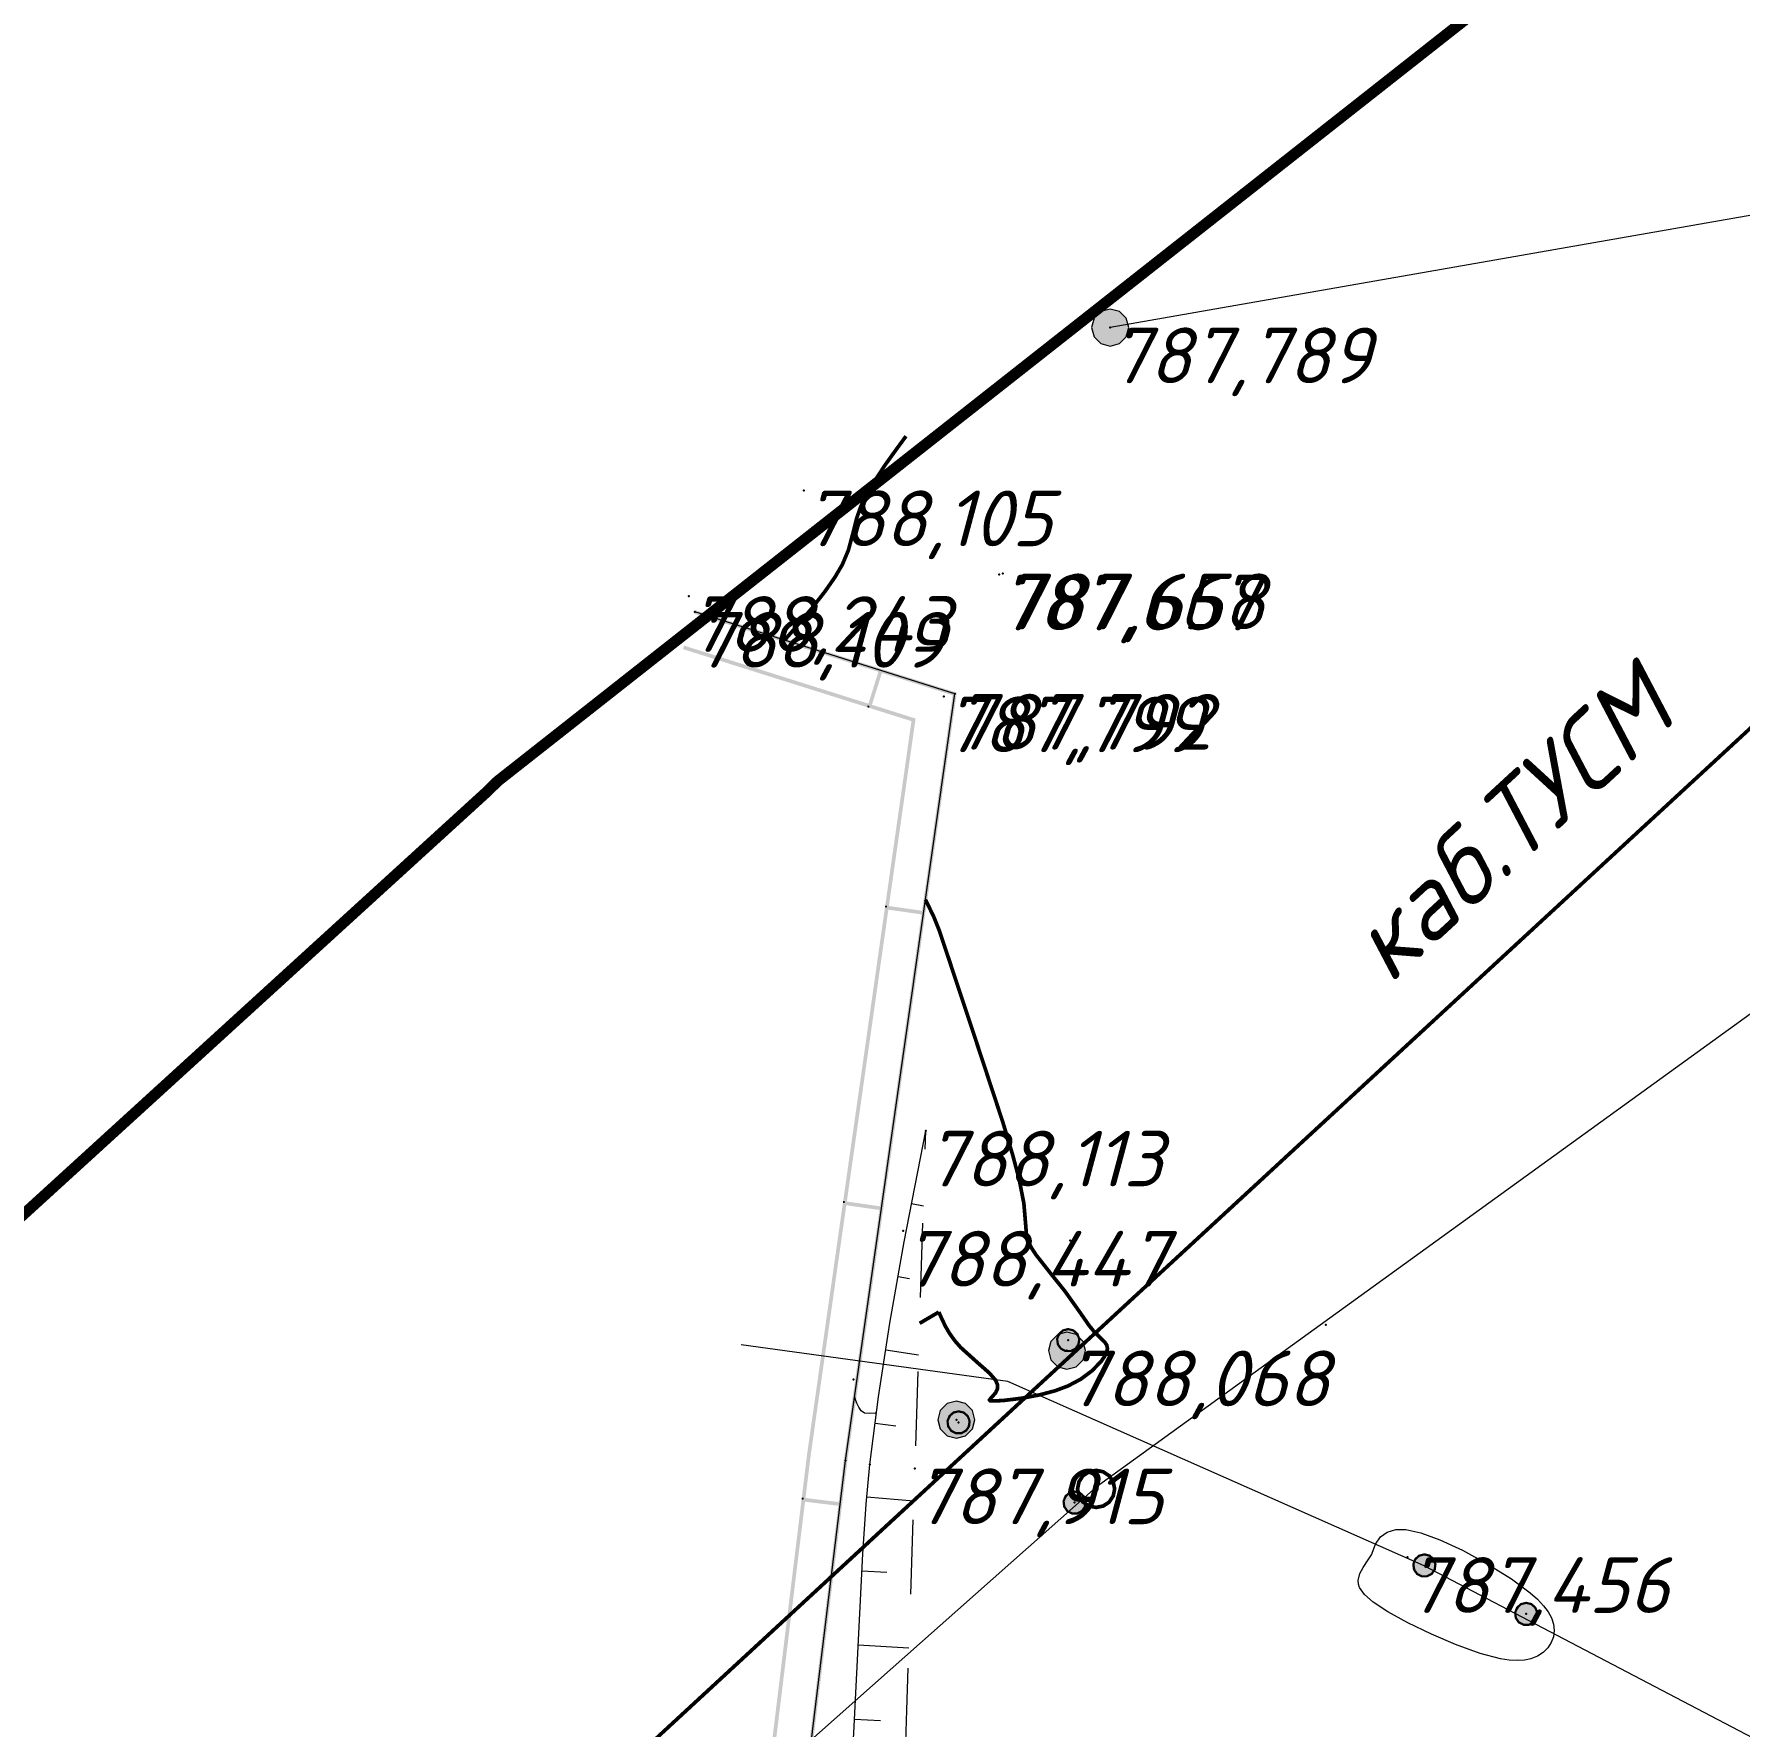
# Model space of a CAD drawing. Header units: metres. Extents: x 629572 to 645168, y 4785785 to 4790166.
# Drawn here: x 633729.04 to 633775.02, y 4788436.6 to 4788482.24 of the extents above; entities that cross this region are included whole.
import ezdxf

# ---------------------------------------------------------------- set-up
doc = ezdxf.new("R2010")
doc.units = ezdxf.units.M
for name, pattern in [('Сплошная', [0]), ('Сплошная_0_50', [0]), ('Штриховая 2', [4, 2, -2])]:
    doc.linetypes.add(name, pattern=pattern)
doc.layers.get('0').update_dxf_attribs({"linetype": 'CONTINUOUS'})
for name, color, linetype in [('Горизонтали', 7, 'CONTINUOUS'), ('Здания и строения', 7, 'CONTINUOUS'), ('каб.TNS+', 7, 'CONTINUOUS'), ('каб.ТУСМ', 7, 'CONTINUOUS'), ('красная линия', 7, 'CONTINUOUS'), ('Нурсултан', 7, 'CONTINUOUS'), ('Ограды каменные и жб (H более 1м) - по краю', 7, 'CONTINUOUS'), ('Оттяжки для опор', 7, 'CONTINUOUS'), ('Столбы железобетонные', 7, 'CONTINUOUS'), ('Столбы металлические', 7, 'CONTINUOUS'), ('тест', 7, 'CONTINUOUS')]:
    doc.layers.add(name, color=color, linetype=linetype)
doc.layers.add('ЛЭП в.напряж.', color=10, linetype='SIL_KAB_VYSVOLT', lineweight=13)
doc.layers.add('ЛЭП н.напряж.', color=10, linetype='SIL_KAB_NIZVOLT', lineweight=13)
doc.styles.add('ISOCPEUR', font='isocpeui.ttf')
doc.styles.get("Standard").update_dxf_attribs({"font": 'isocpeui.ttf'})
doc.linetypes.add('SIL_KAB_NIZVOLT', pattern='A,1,["<",Standard,S=1.6,R=0,X=-1,Y=-0.8],6,0,1,[">",Standard,S=1.6,R=0,X=-0.8,Y=-0.8],-2,8,-2', length=20)
doc.linetypes.add('SIL_KAB_VYSVOLT', pattern='A,1.5,["<<",Standard,S=1.6,R=0,X=-1.5,Y=-0.8],5,0,1.5,[">>",Standard,S=1.6,R=0,X=-2.14,Y=-0.8],-2,8,-2', length=20)
doc.linetypes.add('TELEFON', pattern='A,8,["o",Standard,S=1,R=0,X=-4.33,Y=-0.34],-2', length=10)

# ---------------------------------------------------------------- blocks, each defined once
blk = doc.blocks.new('22 - 107.1.1 столбы метал d-1.0')
blk.add_hatch(color=7).paths.add_polyline_path([(0, 0.5), (-0.25, 0.433), (-0.433, 0.25), (-0.5, 0), (-0.433, -0.25), (-0.25, -0.433), (0, -0.5), (0.25, -0.433), (0.433, -0.25), (0.5, 0), (0.433, 0.25), (0.25, 0.433), (0, 0.5)])
at = {"color": 7, "linetype": 'Continuous', "lineweight": 0, "flags": 128}
blk.add_lwpolyline([(0, 0.5), (-0.25, 0.433), (-0.433, 0.25), (-0.5, 0), (-0.433, -0.25), (-0.25, -0.433), (0, -0.5), (0.25, -0.433), (0.433, -0.25), (0.5, 0), (0.433, 0.25), (0.25, 0.433), (0, 0.5)], close=True, dxfattribs=at)
at = {"color": 7, "style": 'ISOCPEUR', "flags": 1}
for tag in ['Отметка(высота) верхнего провода', 'Отметка(высота) нижнего провода', 'X', 'Высота', 'Отметка', 'Имя объекта CREDO-III', 'Код объекта CREDO-III', 'Номер', 'Y']:
    blk.add_attdef(tag, (0, 0), '', height=2.5, dxfattribs=at)
blk = doc.blocks.new('20 - 106.1.1 столбы дерев d-0.6')
at = {"true_color": 0xffffff}
blk.add_hatch(color=7, dxfattribs=at).paths.add_polyline_path([(0.295, 0.052), (0.193, 0.23), (0, 0.3), (0, 0.3), (-0.193, 0.23), (-0.295, 0.052), (-0.26, -0.15), (-0.103, -0.282), (0.103, -0.282), (0.26, -0.15)])
at = {"color": 7, "linetype": 'Continuous', "lineweight": 0, "const_width": 0.06, "flags": 128}
blk.add_lwpolyline([(0, 0.3), (0.139, 0.266), (0.247, 0.17), (0.298, 0.036), (0.281, -0.106), (0.199, -0.225), (0.072, -0.291), (-0.072, -0.291), (-0.199, -0.225), (-0.281, -0.106), (-0.298, 0.036), (-0.247, 0.17), (-0.139, 0.266), (0, 0.3)], close=True, dxfattribs=at)
at = {"color": 7, "linetype": 'Continuous', "lineweight": 0, "true_color": 0xffffff, "flags": 128}
blk.add_lwpolyline([(0, 0.3), (-0.193, 0.23), (-0.295, 0.052), (-0.26, -0.15), (-0.103, -0.282), (0.103, -0.282), (0.26, -0.15), (0.295, 0.052), (0.193, 0.23), (0, 0.3)], close=True, dxfattribs=at)
at = {"color": 7, "style": 'ISOCPEUR', "flags": 1}
for tag in ['X', 'Высота', 'Отметка', 'Имя объекта CREDO-III', 'Код объекта CREDO-III', 'Номер', 'Y']:
    blk.add_attdef(tag, (0, 0), '', height=2.5, dxfattribs=at)
blk = doc.blocks.new('26 - 108.1.1 опоры  жб d-1.0')
blk.add_hatch(color=7).paths.add_polyline_path([(0, 0.05), (-0.05, 0), (0, -0.05), (0.05, 0)])
at = {"color": 7, "linetype": 'Continuous', "lineweight": 0, "const_width": 0.1, "flags": 128}
blk.add_lwpolyline([(0, 0.5), (0.191, 0.462), (0.354, 0.354), (0.462, 0.191), (0.5, 0), (0.462, -0.191), (0.354, -0.354), (0.191, -0.462), (0, -0.5), (-0.191, -0.462), (-0.354, -0.354), (-0.462, -0.191), (-0.5, 0), (-0.462, 0.191), (-0.354, 0.354), (-0.191, 0.462), (0, 0.5)], close=True, dxfattribs=at)
at = {"color": 7, "linetype": 'Continuous', "lineweight": 0, "true_color": 0xffffff, "flags": 128}
blk.add_lwpolyline([(0, 0.5), (-0.25, 0.433), (-0.433, 0.25), (-0.5, 0), (-0.433, -0.25), (-0.25, -0.433), (0, -0.5), (0.25, -0.433), (0.433, -0.25), (0.5, 0), (0.433, 0.25), (0.25, 0.433), (0, 0.5)], close=True, dxfattribs=at)
at = {"color": 7, "linetype": 'Continuous', "lineweight": 0, "flags": 128}
for points in [[(0, 0.05), (-0.05, 0), (0, -0.05), (0.05, 0), (0, 0.05)], [(0, 0.05), (0.043, 0.025), (0.043, -0.025), (0, -0.05), (-0.043, -0.025), (-0.043, 0.025), (0, 0.05)]]:
    blk.add_lwpolyline(points, close=True, dxfattribs=at)
at = {"color": 7, "style": 'ISOCPEUR', "flags": 1}
for tag in ['Отметка(высота) верхнего провода', 'Отметка(высота) нижнего провода', 'X', 'Высота', 'Отметка', 'Имя объекта CREDO-III', 'Код объекта CREDO-III', 'Номер', 'Y']:
    blk.add_attdef(tag, (0, 0), '', height=2.5, dxfattribs=at)

msp = doc.modelspace()

# ---------------------------------------------------------------- hatches: boundary and pattern name
at = {"layer": 'Ограды каменные и жб (H более 1м) - по краю'}
for points in [[(633749.813, 4788465.775), (633747.089, 4788466.634), (633746.862, 4788466.706), (633746.86, 4788466.698), (633746.832, 4788466.61), (633747.059, 4788466.539), (633749.783, 4788465.68), (633751.8, 4788465.044), (633751.83, 4788465.139)], [(633749.512, 4788464.822), (633746.788, 4788465.68), (633746.561, 4788465.752), (633746.559, 4788465.744), (633746.531, 4788465.657), (633746.758, 4788465.585), (633749.482, 4788464.726), (633751.499, 4788464.09), (633751.529, 4788464.186)], [(633751.895, 4788465.014), (633753.801, 4788464.413), (633753.674, 4788463.526), (633753.272, 4788460.698), (633752.974, 4788458.604), (633753.073, 4788458.59), (633753.371, 4788460.684), (633753.773, 4788463.512), (633753.906, 4788464.441), (633753.911, 4788464.483), (633753.871, 4788464.496), (633751.878, 4788465.124), (633751.862, 4788465.077), (633751.878, 4788465.124), (633751.83, 4788465.139), (633751.815, 4788465.092), (633751.514, 4788464.138), (633751.562, 4788464.123), (633751.547, 4788464.075), (633752.691, 4788463.714), (633752.684, 4788463.667), (633752.282, 4788460.839), (633751.983, 4788458.745), (633752.082, 4788458.731), (633752.381, 4788460.825), (633752.783, 4788463.653), (633752.802, 4788463.784), (633752.797, 4788463.781), (633752.788, 4788463.775), (633752.738, 4788463.744), (633752.781, 4788463.771), (633752.802, 4788463.784), (633751.624, 4788464.156)], [(633751.514, 4788464.138), (633751.499, 4788464.09), (633751.547, 4788464.075), (633751.562, 4788464.123)], [(633752.236, 4788452.715), (633752.639, 4788455.542), (633753.065, 4788458.541), (633753.073, 4788458.59), (633753.023, 4788458.597), (633752.033, 4788458.738), (633752.026, 4788458.689), (633751.976, 4788458.696), (633751.55, 4788455.697), (633751.147, 4788452.87), (633750.849, 4788450.776), (633750.948, 4788450.762), (633751.246, 4788452.856), (633751.649, 4788455.683), (633752.068, 4788458.632), (633752.959, 4788458.505), (633752.54, 4788455.556), (633752.137, 4788452.729), (633751.839, 4788450.635), (633751.938, 4788450.621)], [(633752.033, 4788458.738), (633751.983, 4788458.745), (633751.976, 4788458.696), (633752.026, 4788458.689)], [(633751.101, 4788444.745), (633751.504, 4788447.572), (633751.931, 4788450.571), (633751.938, 4788450.621), (633751.888, 4788450.628), (633750.898, 4788450.769), (633750.891, 4788450.719), (633750.842, 4788450.726), (633750.415, 4788447.727), (633750.012, 4788444.9), (633749.874, 4788443.932), (633749.873, 4788443.922), (633749.872, 4788443.911), (633749.734, 4788442.782), (633749.833, 4788442.77), (633749.971, 4788443.899), (633749.972, 4788443.908), (633749.973, 4788443.918), (633750.111, 4788444.886), (633750.514, 4788447.713), (633750.934, 4788450.663), (633751.825, 4788450.536), (633751.405, 4788447.586), (633751.002, 4788444.759), (633750.864, 4788443.791), (633750.864, 4788443.791), (633750.864, 4788443.79), (633750.727, 4788442.661), (633750.826, 4788442.649), (633750.964, 4788443.777)], [(633750.898, 4788450.769), (633750.849, 4788450.776), (633750.842, 4788450.726), (633750.891, 4788450.719)], [(633750.108, 4788436.758), (633750.454, 4788439.593), (633750.82, 4788442.599), (633750.77, 4788442.605), (633750.82, 4788442.599), (633750.826, 4788442.649), (633750.776, 4788442.655), (633749.784, 4788442.776), (633749.778, 4788442.726), (633749.728, 4788442.732), (633749.362, 4788439.726), (633749.016, 4788436.891), (633748.76, 4788434.791), (633748.86, 4788434.779), (633749.116, 4788436.879), (633749.461, 4788439.714), (633749.821, 4788442.671), (633750.715, 4788442.562), (633750.354, 4788439.605), (633750.009, 4788436.77), (633749.753, 4788434.67), (633749.852, 4788434.658)], [(633749.784, 4788442.776), (633749.734, 4788442.782), (633749.728, 4788442.732), (633749.778, 4788442.726)]]:
    msp.add_hatch(color=7, dxfattribs=at).paths.add_polyline_path(points)

# ---------------------------------------------------------------- linework, layer by layer
at = {"layer": 'Горизонтали', "color": 34, "linetype": 'Сплошная', "lineweight": 0, "const_width": 0.1, "elevation": 788, "flags": 128}
for points in [[(633749.268, 4788465.895), (633749.583, 4788466.259), (633750.02, 4788466.777), (633750.361, 4788467.213), (633750.631, 4788467.601), (633750.826, 4788467.934), (633750.99, 4788468.324), (633751.121, 4788468.815), (633751.219, 4788469.202), (633751.325, 4788469.501), (633751.452, 4788469.771), (633751.625, 4788470.077), (633751.987, 4788470.631), (633752.297, 4788471.062), (633752.297, 4788471.062), (633752.421, 4788471.231), (633752.471, 4788471.299), (633752.535, 4788471.386), (633752.544, 4788471.398)], [(633753.428, 4788447.784), (633753.498, 4788447.626), (633753.606, 4788447.398), (633753.724, 4788447.198), (633753.861, 4788447.008), (633754.015, 4788446.832), (633754.462, 4788446.429), (633754.792, 4788446.139), (633754.955, 4788445.951), (633755.007, 4788445.832), (633755.009, 4788445.718), (633754.961, 4788445.61), (633754.859, 4788445.492), (633754.842, 4788445.476), (633754.795, 4788445.415), (633754.821, 4788445.388), (633755.148, 4788445.397), (633755.664, 4788445.46), (633756.142, 4788445.55), (633756.56, 4788445.661), (633756.911, 4788445.792), (633757.255, 4788445.975), (633757.561, 4788446.203), (633757.809, 4788446.461), (633757.897, 4788446.588), (633757.953, 4788446.703), (633757.974, 4788446.803), (633757.957, 4788446.89), (633757.903, 4788446.972), (633757.79, 4788447.081), (633757.624, 4788447.243), (633757.471, 4788447.432), (633757.249, 4788447.753), (633756.822, 4788448.354), (633756.488, 4788448.768), (633756.056, 4788449.316), (633755.93, 4788449.506), (633755.848, 4788449.665), (633755.791, 4788449.858), (633755.77, 4788450.129), (633755.721, 4788450.713), (633755.592, 4788451.369), (633755.415, 4788452.035), (633755.153, 4788452.905), (633754.319, 4788455.435), (633754.158, 4788455.914), (633753.705, 4788457.281), (633753.437, 4788458.078), (633753.289, 4788458.446), (633753.125, 4788458.786), (633753.066, 4788458.9)], [(633752.91, 4788447.48), (633752.996, 4788447.531), (633753.342, 4788447.733), (633753.428, 4788447.784)]]:
    msp.add_lwpolyline(points, dxfattribs=at)
at = {"layer": 'Горизонтали', "color": 34, "linetype": 'Сплошная', "lineweight": 0, "true_color": 0xa55200, "elevation": 788.5, "flags": 128}
msp.add_lwpolyline([(633751.744, 4788445.056), (633751.714, 4788445.055), (633751.555, 4788445.05), (633751.425, 4788445.062), (633751.334, 4788445.122), (633751.271, 4788445.217), (633751.221, 4788445.329), (633751.185, 4788445.425), (633751.166, 4788445.478), (633751.16, 4788445.496), (633751.159, 4788445.498), (633751.158, 4788445.5), (633751.158, 4788445.501)], dxfattribs=at)
at = {"layer": 'Горизонтали', "color": 34, "linetype": 'Сплошная', "lineweight": 0, "true_color": 0xa55200, "elevation": 787.5, "flags": 128}
msp.add_lwpolyline([(633769.388, 4788438.436), (633769.214, 4788438.401), (633769.019, 4788438.39), (633768.804, 4788438.401), (633768.567, 4788438.436), (633768.022, 4788438.577), (633767.358, 4788438.818), (633766.707, 4788439.098), (633766.075, 4788439.405), (633765.537, 4788439.702), (633765.14, 4788439.964), (633764.906, 4788440.17), (633764.772, 4788440.361), (633764.741, 4788440.452), (633764.732, 4788440.543), (633764.78, 4788440.738), (633764.866, 4788440.901), (633765.005, 4788441.103), (633765.096, 4788441.236), (633765.138, 4788441.357), (633765.197, 4788441.528), (633765.333, 4788441.72), (633765.517, 4788441.851), (633765.745, 4788441.917), (633766.014, 4788441.919), (633766.422, 4788441.831), (633766.936, 4788441.643), (633767.544, 4788441.361), (633768.21, 4788441), (633768.868, 4788440.593), (633769.372, 4788440.218), (633769.568, 4788440.04), (633769.729, 4788439.868), (633769.853, 4788439.702), (633769.941, 4788439.542), (633769.999, 4788439.371), (633770.018, 4788439.199), (633769.998, 4788439.031), (633769.94, 4788438.872), (633769.845, 4788438.727), (633769.718, 4788438.603), (633769.564, 4788438.505), (633769.388, 4788438.436)], close=True, dxfattribs=at)
at = {"layer": 'Здания и строения', "color": 8, "linetype": 'Сплошная', "lineweight": 0, "flags": 128}
msp.add_lwpolyline([(633601.503, 4788430.723), (633637.304, 4788424.563), (633670.148, 4788418.786), (633713.293, 4788411.308), (633720.239, 4788410.04), (633731.429, 4788408.219), (633740.761, 4788413.292), (633747.162, 4788417.01), (633747.507, 4788417.382), (633749.475, 4788431.975), (633750.914, 4788443.784), (633753.856, 4788464.448), (633746.847, 4788466.658)], dxfattribs=at)
at = {"layer": 'каб.TNS+', "color": 3, "linetype": 'TELEFON', "lineweight": 13, "true_color": 0x00e600, "const_width": 0.1, "flags": 128}
msp.add_lwpolyline([(633325.433, 4788466.741), (633380.487, 4788456.564), (633423.801, 4788452.464), (633424.153, 4788452.59), (633456.969, 4788445.396), (633511.424, 4788436.394), (633703.73, 4788397.439), (633779.888, 4788467.756), (633812.644, 4788488.8), (633827.051, 4788511.652), (633846.056, 4788514.821), (633881.163, 4788540.358)], dxfattribs=at)
at = {"layer": 'красная линия', "color": 1, "linetype": 'Сплошная_0_50', "lineweight": 0, "true_color": 0xff0000, "const_width": 0.3, "elevation": 794.579, "flags": 128}
msp.add_lwpolyline([(635401.641, 4788148.595), (634957.655, 4788205.711), (634868.946, 4788233.682), (634603.956, 4788290.084), (634469.438, 4788276.801), (634466.442, 4788288.998), (634455.452, 4788300.111), (634423.85, 4788288.187), (634367.861, 4788295.693), (634267.843, 4788409.4), (634475.845, 4788682.207), (634474.555, 4788790.795), (634449.85, 4788818.401), (634024.042, 4788644.6), (633889.34, 4788556.209), (633827.944, 4788529.992), (633792.752, 4788543.316), (633784.34, 4788495.79), (633741.538, 4788462.098), (633741.25, 4788461.815), (633707.246, 4788430.797), (633615.343, 4788446.001), (633603.65, 4788448.117), (633593.847, 4788448.295), (633403.135, 4788458.998), (633383.735, 4788456.919), (632950.737, 4788523.705), (632422.446, 4788608.882), (631759.541, 4788723.01), (631749.061, 4788727.901), (631729.34, 4788731.902), (631702.953, 4788733.892), (631676.149, 4788739.917), (631633.151, 4788748.593), (631552.757, 4788764.604), (631505.748, 4788774.005), (631486.053, 4788777.916), (631418.334, 4788781.792), (630663.641, 4788895.085)], dxfattribs=at)
at = {"layer": 'ЛЭП в.напряж.', "lineweight": 13}
for points in [[(633802.514, 4788475.493), (633757.668, 4788443.066), (633712.989, 4788403.45), (633620.77, 4788418.802), (633585.417, 4788424.408), (633541.461, 4788431.213), (633542.734, 4788426.489), (633551.715, 4788426.506)], [(633955.204, 4788368.431), (633948.287, 4788369.177), (633901.824, 4788378.466), (633861.41, 4788390.946), (633806.686, 4788419.896), (633766.51, 4788440.941), (633755.289, 4788445.915), (633748.098, 4788446.897)]]:
    msp.add_lwpolyline(points, dxfattribs=at)
at = {"layer": 'ЛЭП н.напряж.', "lineweight": 13}
msp.add_lwpolyline([(633835.084, 4788477.356), (633798.602, 4788481.426), (633758.048, 4788474.325)], dxfattribs=at)
at = {"layer": 'Нурсултан', "color": 251, "linetype": 'Сплошная', "lineweight": 0, "flags": 128}
msp.add_lwpolyline([(633740.91, 4788410.422), (633736.934, 4788410.49), (633740.6, 4788412.625), (633741.509, 4788413.139), (633742.736, 4788413.823), (633744.308, 4788414.729), (633747.923, 4788416.881), (633748.278, 4788417.113), (633748.498, 4788417.298), (633748.648, 4788417.488), (633748.723, 4788417.686), (633749.357, 4788421.656), (633750.022, 4788426.036), (633750.492, 4788429.355), (633750.786, 4788431.709), (633750.917, 4788433.066), (633751.032, 4788434.619), (633751.138, 4788436.438), (633751.38, 4788441.268), (633751.471, 4788442.601), (633751.57, 4788443.674), (633751.799, 4788445.499), (633752.107, 4788447.488), (633752.497, 4788449.68), (633753.076, 4788452.67)], dxfattribs=at)
at = {"layer": 'Нурсултан', "color": 251, "linetype": 'Штриховая 2', "lineweight": 0, "flags": 128}
msp.add_lwpolyline([(633740.91, 4788410.422), (633742.349, 4788411.083), (633745.897, 4788412.648), (633747.336, 4788413.302), (633748.59, 4788413.92), (633749.028, 4788414.164), (633749.35, 4788414.371), (633749.793, 4788414.723), (633750.218, 4788415.134), (633750.614, 4788415.595), (633750.971, 4788416.093), (633751.279, 4788416.615), (633751.532, 4788417.149), (633751.725, 4788417.684), (633751.854, 4788418.21), (633751.914, 4788418.65), (633751.97, 4788419.297), (633752.07, 4788421.244), (633752.338, 4788430.535), (633752.566, 4788437.05), (633752.785, 4788443.565), (633753.076, 4788452.67)], dxfattribs=at)
at = {"layer": 'Нурсултан', "color": 251, "linetype": 'Continuous', "lineweight": 0, "flags": 128}
for points in [[(633752.696, 4788450.706), (633753.011, 4788450.647)], [(633752.33, 4788448.74), (633752.639, 4788448.686)], [(633751.996, 4788446.769), (633752.883, 4788446.629)], [(633751.71, 4788444.789), (633752.265, 4788444.719)], [(633751.489, 4788442.802), (633752.756, 4788442.69)], [(633751.357, 4788440.806), (633752.023, 4788440.767)], [(633751.257, 4788438.809), (633752.623, 4788438.731)], [(633751.157, 4788436.811), (633751.856, 4788436.773)]]:
    msp.add_lwpolyline(points, dxfattribs=at)
at = {"layer": 'Нурсултан', "color": 7}
for p in [(633758.048, 4788474.325, 1.112), (633749.785, 4788469.931, 1.428), (633755.052, 4788467.664, 0.99), (633755.156, 4788467.692, 0.981), (633746.69, 4788467.082, 1.566), (633746.847, 4788466.658, 1.432), (633753.559, 4788464.378, 1.122), (633753.856, 4788464.448, 1.115), (633753.076, 4788452.67, 1.436), (633752.467, 4788449.97, 1.77), (633753.756, 4788449.934, 1.366), (633756.97, 4788449.716, 1.288), (633763.857, 4788447.435, 1.036), (633756.916, 4788447.024, 1.355), (633756.882, 4788446.744, 1.391), (633751.126, 4788445.963, 1.77), (633753.901, 4788444.882, 1.296), (633753.961, 4788444.808, 1.298), (633750.914, 4788443.784, 1.886), (633751.57, 4788443.674, 1.893), (633752.785, 4788443.565, 1.238), (633757.668, 4788443.066, 1.164), (633757.089, 4788442.646, 1.254), (633766.067, 4788441.173, 0.779), (633769.263, 4788439.644, 0.777)]:
    msp.add_point(p, dxfattribs=at)
at = {"layer": 'тест', "color": 7}
for p in [(633758.048, 4788474.325, 787.789), (633749.785, 4788469.931, 788.105), (633755.052, 4788467.664, 787.667), (633755.156, 4788467.692, 787.658), (633746.69, 4788467.082, 788.243), (633746.847, 4788466.658, 788.109), (633753.856, 4788464.448, 787.792), (633753.076, 4788452.67, 788.113), (633763.857, 4788447.435, 787.713), (633756.916, 4788447.024, 788.032), (633753.901, 4788444.882, 787.973), (633750.914, 4788443.784, 788.563), (633751.57, 4788443.674, 788.57), (633752.785, 4788443.565, 787.915), (633757.089, 4788442.646, 787.931), (633766.067, 4788441.173, 787.456), (633769.263, 4788439.644, 787.454)]:
    msp.add_point(p, dxfattribs=at)

# ---------------------------------------------------------------- block references
at = {"layer": 'Оттяжки для опор', "color": 7, "linetype": 'Continuous'}
for p in [(633756.916, 4788447.024, 795.239), (633753.961, 4788444.808, 795.239), (633757.089, 4788442.646, 795.239), (633766.518, 4788440.951, 795.239), (633769.263, 4788439.644, 795.239)]:
    msp.add_blockref('20 - 106.1.1 столбы дерев d-0.6', p, dxfattribs=at)
at = {"layer": 'Столбы железобетонные', "color": 7, "linetype": 'Continuous'}
msp.add_blockref('26 - 108.1.1 опоры  жб d-1.0', (633757.668, 4788443.016), dxfattribs=at)
at = {"layer": 'Столбы металлические', "color": 7, "linetype": 'Continuous'}
for p in [(633758.048, 4788474.325, 795.239), (633756.882, 4788446.744, 795.239), (633753.901, 4788444.882, 795.239)]:
    msp.add_blockref('22 - 107.1.1 столбы метал d-1.0', p, dxfattribs=at)

# ---------------------------------------------------------------- texts
at = {"layer": 'каб.ТУСМ', "color": 3, "style": 'ISOCPEUR'}
msp.add_text('каб.ТУСМ', height=2, rotation=42.7164, dxfattribs=at).set_placement((633765.573, 4788456.582))
at = {"layer": 'Нурсултан', "color": 251, "char_height": 1.5, "attachment_point": 1, "style": 'ISOCPEUR'}
for s, insert in [('787,789', (633758.048, 4788474.325, 1.112)), ('788,105', (633749.785, 4788469.931, 1.428)), ('787,667', (633755.052, 4788467.664, 0.99)), ('787,658', (633755.156, 4788467.692, 0.981)), ('788,243', (633746.69, 4788467.082, 1.566)), ('788,109', (633746.847, 4788466.658, 1.432)), ('787,799', (633753.559, 4788464.378, 1.122)), ('787,792', (633753.856, 4788464.448, 1.115)), ('788,113', (633753.076, 4788452.67, 1.436)), ('788,447', (633752.467, 4788449.97, 1.77)), ('788,068', (633756.882, 4788446.744, 1.391)), ('787,915', (633752.785, 4788443.565, 1.238)), ('787,456', (633766.067, 4788441.173, 0.779))]:
    msp.add_mtext(s, dxfattribs=dict(at, insert=insert))

doc.saveas('drawing.dxf')
